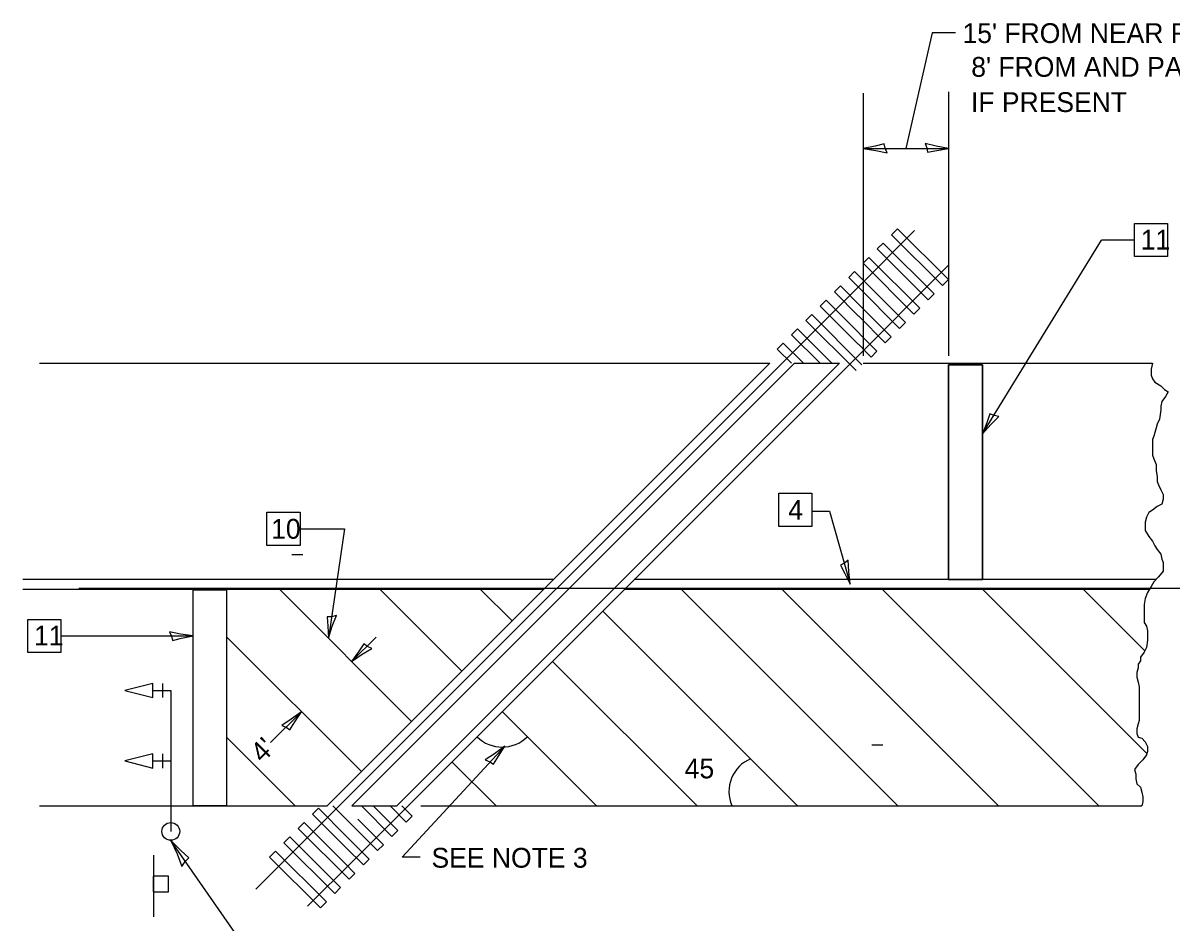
# Model space of a CAD drawing. Extents: x 100275 to 102995, y 95053 to 95493.
# Drawn here: x 102813.9 to 102931.9, y 95313.7 to 95406.1 of the extents above; entities that cross this region are included whole.
import ezdxf

# ---------------------------------------------------------------- set-up
doc = ezdxf.new("R2010")
doc.units = 0
for name, color, linetype in [('Design_PR_EOP', 7, 'Continuous'), ('Design_PR_PMK Solid Line', 7, 'Continuous'), ('Design_PR_Roadway Notes', 7, 'Continuous'), ('Level 13', 7, 'Continuous'), ('Level 38', 7, 'Continuous'), ('Level 46', 7, 'Continuous'), ('Level 9', 7, 'Continuous')]:
    doc.layers.add(name, color=color, linetype=linetype)

msp = doc.modelspace()

# ---------------------------------------------------------------- linework, layer by layer
at = {"layer": 'Design_PR_EOP'}
for p, q in [((102815.65, 95371.14), (102890.66, 95371.14)), ((102815.65, 95371.14), (102890.66, 95371.14)), ((102900.27, 95371.14), (102929.97, 95371.14)), ((102900.27, 95371.14), (102929.97, 95371.14)), ((102815.65, 95325.66), (102845.19, 95325.66)), ((102815.65, 95325.66), (102845.19, 95325.66)), ((102854.8, 95325.66), (102928.88, 95325.66)), ((102854.8, 95325.66), (102928.88, 95325.66))]:
    msp.add_line(p, q, dxfattribs=at)
at = {"layer": 'Design_PR_PMK Solid Line'}
for p, q in [((102868.44, 95348.91), (102813.94, 95348.91)), ((102868.44, 95348.91), (102813.94, 95348.91)), ((102930.32, 95348.91), (102876.73, 95348.91)), ((102930.32, 95348.91), (102876.73, 95348.91)), ((102867.42, 95347.89), (102813.94, 95347.89)), ((102867.42, 95347.89), (102813.94, 95347.89)), ((102840.32, 95347.89), (102853.87, 95334.34)), ((102840.32, 95347.89), (102853.87, 95334.34)), ((102850.64, 95347.89), (102859.03, 95339.5)), ((102850.64, 95347.89), (102859.03, 95339.5)), ((102860.96, 95347.89), (102864.19, 95344.66)), ((102860.96, 95347.89), (102864.19, 95344.66)), ((102929.67, 95347.89), (102875.71, 95347.89)), ((102929.67, 95347.89), (102875.71, 95347.89)), ((102881.6, 95347.89), (102903.83, 95325.66)), ((102881.6, 95347.89), (102903.83, 95325.66)), ((102891.92, 95347.89), (102914.15, 95325.66)), ((102891.92, 95347.89), (102914.15, 95325.66)), ((102902.24, 95347.89), (102924.47, 95325.66)), ((102902.24, 95347.89), (102924.47, 95325.66)), ((102912.56, 95347.89), (102929.41, 95331.04)), ((102912.56, 95347.89), (102929.41, 95331.04)), ((102922.88, 95347.89), (102929.19, 95341.59)), ((102922.88, 95347.89), (102929.19, 95341.59)), ((102873.5, 95345.67), (102893.51, 95325.66)), ((102873.5, 95345.67), (102893.51, 95325.66)), ((102834.86, 95343.03), (102848.71, 95329.18)), ((102834.86, 95343.03), (102848.71, 95329.18)), ((102868.34, 95340.51), (102883.19, 95325.66)), ((102868.34, 95340.51), (102883.19, 95325.66)), ((102863.17, 95335.35), (102872.87, 95325.66)), ((102863.17, 95335.35), (102872.87, 95325.66)), ((102834.86, 95332.71), (102841.9, 95325.66)), ((102834.86, 95332.71), (102841.9, 95325.66)), ((102858.01, 95330.19), (102862.55, 95325.66)), ((102858.01, 95330.19), (102862.55, 95325.66))]:
    msp.add_line(p, q, dxfattribs=at)
for points in [[(102909.03, 95370.99), (102912.5, 95370.99), (102912.5, 95348.91), (102909.03, 95348.91)], [(102909.03, 95348.91), (102912.5, 95348.91), (102912.5, 95370.99), (102909.03, 95370.99)], [(102909.03, 95370.99), (102912.5, 95370.99), (102912.5, 95348.91), (102909.03, 95348.91)], [(102909.03, 95348.91), (102912.5, 95348.91), (102912.5, 95370.99), (102909.03, 95370.99)], [(102831.43, 95347.85), (102834.86, 95347.85), (102834.86, 95325.65), (102831.43, 95325.65)], [(102831.43, 95347.85), (102834.86, 95347.85), (102834.86, 95325.65), (102831.43, 95325.65)]]:
    msp.add_lwpolyline(points, close=True, dxfattribs=at)
msp.add_lwpolyline([(102929.97, 95371.14), (102929.85, 95370.54), (102929.85, 95369.92), (102929.97, 95369.55), (102930.22, 95369.19), (102930.83, 95368.82), (102931.2, 95368.45), (102931.57, 95368.2), (102931.32, 95367.71), (102930.95, 95367.22), (102930.83, 95366.73), (102930.83, 95366.36), (102930.71, 95365.38), (102930.46, 95364.89), (102930.34, 95364.52), (102930.22, 95364.03), (102930.1, 95363.66), (102929.97, 95363.29), (102929.97, 95362.93), (102929.97, 95362.56), (102929.97, 95362.19), (102929.97, 95361.7), (102930.1, 95361.33), (102930.34, 95360.72), (102930.34, 95360.1), (102930.46, 95359.49), (102930.46, 95359), (102930.59, 95358.63), (102930.83, 95358.14), (102931.08, 95357.65), (102931.08, 95357.16), (102930.95, 95356.67), (102930.46, 95356.42), (102929.97, 95356.05), (102929.6, 95355.81), (102929.36, 95355.31), (102929.24, 95354.82), (102929.24, 95354.46), (102929.24, 95353.96), (102929.6, 95353.35), (102929.97, 95352.86), (102930.22, 95352.37), (102930.46, 95352), (102930.83, 95351.51), (102930.95, 95351.02), (102931.08, 95350.65), (102931.08, 95350.28), (102931.08, 95349.79), (102930.59, 95349.18), (102930.1, 95348.69), (102929.85, 95348.2), (102929.48, 95347.58), (102929.24, 95346.97), (102929.11, 95346.35), (102929.11, 95345.99), (102929.11, 95345.49), (102929.11, 95345.13), (102929.11, 95344.51), (102929.36, 95344.14), (102929.48, 95343.65), (102929.48, 95343.16), (102929.48, 95342.67), (102929.36, 95341.94), (102929.11, 95341.44), (102928.75, 95340.95), (102928.75, 95340.58), (102928.5, 95340.22), (102928.5, 95339.85), (102928.38, 95339.36), (102928.38, 95338.87), (102928.5, 95338.38), (102928.62, 95337.88), (102928.62, 95337.52), (102928.62, 95337.02), (102928.62, 95336.41), (102928.62, 95335.8), (102928.62, 95335.43), (102928.62, 95334.94), (102928.62, 95334.45), (102928.5, 95334.08), (102928.38, 95333.59), (102928.38, 95333.1), (102928.5, 95332.73), (102928.87, 95332.61), (102929.24, 95332.24), (102929.48, 95331.75), (102929.48, 95331.26), (102929.36, 95330.89), (102928.99, 95330.4), (102928.5, 95329.91), (102928.13, 95329.41), (102928.25, 95328.92), (102928.25, 95328.43), (102928.38, 95327.94), (102928.75, 95327.57), (102928.87, 95327.08), (102928.99, 95326.59), (102928.99, 95326.1), (102928.88, 95325.66)], dxfattribs=at)
msp.add_lwpolyline([(102929.97, 95371.14), (102929.85, 95370.54), (102929.85, 95369.92), (102929.97, 95369.55), (102930.22, 95369.19), (102930.83, 95368.82), (102931.2, 95368.45), (102931.57, 95368.2), (102931.32, 95367.71), (102930.95, 95367.22), (102930.83, 95366.73), (102930.83, 95366.36), (102930.71, 95365.38), (102930.46, 95364.89), (102930.34, 95364.52), (102930.22, 95364.03), (102930.1, 95363.66), (102929.97, 95363.29), (102929.97, 95362.93), (102929.97, 95362.56), (102929.97, 95362.19), (102929.97, 95361.7), (102930.1, 95361.33), (102930.34, 95360.72), (102930.34, 95360.1), (102930.46, 95359.49), (102930.46, 95359), (102930.59, 95358.63), (102930.83, 95358.14), (102931.08, 95357.65), (102931.08, 95357.16), (102930.95, 95356.67), (102930.46, 95356.42), (102929.97, 95356.05), (102929.6, 95355.81), (102929.36, 95355.31), (102929.24, 95354.82), (102929.24, 95354.46), (102929.24, 95353.96), (102929.6, 95353.35), (102929.97, 95352.86), (102930.22, 95352.37), (102930.46, 95352), (102930.83, 95351.51), (102930.95, 95351.02), (102931.08, 95350.65), (102931.08, 95350.28), (102931.08, 95349.79), (102930.59, 95349.18), (102930.1, 95348.69), (102929.85, 95348.2), (102929.48, 95347.58), (102929.24, 95346.97), (102929.11, 95346.35), (102929.11, 95345.99), (102929.11, 95345.49), (102929.11, 95345.13), (102929.11, 95344.51), (102929.36, 95344.14), (102929.48, 95343.65), (102929.48, 95343.16), (102929.48, 95342.67), (102929.36, 95341.94), (102929.11, 95341.44), (102928.75, 95340.95), (102928.75, 95340.58), (102928.5, 95340.22), (102928.5, 95339.85), (102928.38, 95339.36), (102928.38, 95338.87), (102928.5, 95338.38), (102928.62, 95337.88), (102928.62, 95337.52), (102928.62, 95337.02), (102928.62, 95336.41), (102928.62, 95335.8), (102928.62, 95335.43), (102928.62, 95334.94), (102928.62, 95334.45), (102928.5, 95334.08), (102928.38, 95333.59), (102928.38, 95333.1), (102928.5, 95332.73), (102928.87, 95332.61), (102929.24, 95332.24), (102929.48, 95331.75), (102929.48, 95331.26), (102929.36, 95330.89), (102928.99, 95330.4), (102928.5, 95329.91), (102928.13, 95329.41), (102928.25, 95328.92), (102928.25, 95328.43), (102928.38, 95327.94), (102928.75, 95327.57), (102928.87, 95327.08), (102928.99, 95326.59), (102928.99, 95326.1), (102928.88, 95325.66)], dxfattribs=at)
at = {"layer": 'Design_PR_Roadway Notes'}
for p, q in [((102907.34, 95405.09), (102904.65, 95393.21)), ((102907.34, 95405.09), (102904.65, 95393.21)), ((102909.74, 95405.09), (102907.34, 95405.09)), ((102909.74, 95405.09), (102907.34, 95405.09)), ((102909.03, 95399.03), (102909.03, 95371.91)), ((102909.03, 95399.03), (102909.03, 95371.91)), ((102900.27, 95398.9), (102900.27, 95371.91)), ((102900.27, 95398.9), (102900.27, 95371.91)), ((102900.27, 95393.21), (102909.03, 95393.21)), ((102900.27, 95393.21), (102909.03, 95393.21)), ((102912.5, 95363.89), (102924.73, 95383.8)), ((102912.5, 95363.89), (102924.73, 95383.8)), ((102928.13, 95383.8), (102924.73, 95383.8)), ((102928.13, 95383.8), (102924.73, 95383.8)), ((102895.05, 95355.94), (102896.81, 95355.94)), ((102895.05, 95355.94), (102896.81, 95355.94)), ((102896.81, 95355.94), (102898.91, 95348.44)), ((102896.81, 95355.94), (102898.91, 95348.44)), ((102842.41, 95354.13), (102846.99, 95354.13)), ((102842.41, 95354.13), (102846.99, 95354.13)), ((102846.99, 95354.13), (102845.32, 95342.89)), ((102846.99, 95354.13), (102845.32, 95342.89)), ((102817.84, 95343.13), (102831.43, 95343.13)), ((102817.84, 95343.13), (102831.43, 95343.13)), ((102847.71, 95340.5), (102850.22, 95343)), ((102847.71, 95340.5), (102850.22, 95343)), ((102839.37, 95332.16), (102842.55, 95335.34)), ((102839.37, 95332.16), (102842.55, 95335.34)), ((102863.46, 95331.79), (102852.89, 95320.39)), ((102863.46, 95331.79), (102852.89, 95320.39)), ((102840.01, 95306.51), (102829.13, 95322.12)), ((102840.01, 95306.51), (102829.13, 95322.12)), ((102854.75, 95320.39), (102852.89, 95320.39)), ((102854.75, 95320.39), (102852.89, 95320.39))]:
    msp.add_line(p, q, dxfattribs=at)
for points in [[(102902.71, 95392.77), (102902.5, 95393.23), (102902.41, 95393.68), (102901.48, 95393.45), (102900.27, 95393.21), (102901.57, 95393.01)], [(102902.71, 95392.77), (102902.5, 95393.23), (102902.41, 95393.68), (102901.48, 95393.45), (102900.27, 95393.21), (102901.57, 95393.01)], [(102906.61, 95393.72), (102906.81, 95393.26), (102906.88, 95392.81), (102907.82, 95393), (102909.03, 95393.21), (102907.74, 95393.45)], [(102906.61, 95393.72), (102906.81, 95393.26), (102906.88, 95392.81), (102907.82, 95393), (102909.03, 95393.21), (102907.74, 95393.45)], [(102928.13, 95382.11), (102928.13, 95385.5), (102931.53, 95385.5), (102931.53, 95382.11)], [(102928.13, 95382.11), (102928.13, 95385.5), (102931.53, 95385.5), (102931.53, 95382.11)], [(102914.2, 95365.68), (102913.7, 95365.76), (102913.28, 95365.93), (102912.96, 95365.03), (102912.5, 95363.89), (102913.38, 95364.86)], [(102914.2, 95365.68), (102913.7, 95365.76), (102913.28, 95365.93), (102912.96, 95365.03), (102912.5, 95363.89), (102913.38, 95364.86)], [(102891.58, 95354.38), (102891.58, 95357.78), (102894.97, 95357.78), (102894.97, 95354.38)], [(102891.58, 95354.38), (102891.58, 95357.78), (102894.97, 95357.78), (102894.97, 95354.38)], [(102839.01, 95352.43), (102839.01, 95355.83), (102842.41, 95355.83), (102842.41, 95352.43)], [(102839.01, 95352.43), (102839.01, 95355.83), (102842.41, 95355.83), (102842.41, 95352.43)], [(102898.72, 95350.91), (102898.33, 95350.59), (102897.92, 95350.4), (102898.37, 95349.55), (102898.91, 95348.44), (102898.78, 95349.75)], [(102898.72, 95350.91), (102898.33, 95350.59), (102897.92, 95350.4), (102898.37, 95349.55), (102898.91, 95348.44), (102898.78, 95349.75)], [(102814.44, 95341.43), (102814.44, 95344.82), (102817.84, 95344.82), (102817.84, 95341.43)], [(102814.44, 95341.43), (102814.44, 95344.82), (102817.84, 95344.82), (102817.84, 95341.43)], [(102846.14, 95345.22), (102845.65, 95345.09), (102845.2, 95345.07), (102845.27, 95344.12), (102845.32, 95342.89), (102845.72, 95344.14)], [(102846.14, 95345.22), (102845.65, 95345.09), (102845.2, 95345.07), (102845.27, 95344.12), (102845.32, 95342.89), (102845.72, 95344.14)], [(102829, 95343.55), (102829.21, 95343.09), (102829.3, 95342.65), (102830.23, 95342.88), (102831.43, 95343.13), (102830.13, 95343.32)], [(102829, 95343.55), (102829.21, 95343.09), (102829.3, 95342.65), (102830.23, 95342.88), (102831.43, 95343.13), (102830.13, 95343.32)], [(102849.79, 95341.84), (102849.32, 95342.03), (102848.95, 95342.3), (102848.42, 95341.5), (102847.71, 95340.5), (102848.79, 95341.24)], [(102849.79, 95341.84), (102849.32, 95342.03), (102848.95, 95342.3), (102848.42, 95341.5), (102847.71, 95340.5), (102848.79, 95341.24)], [(102840.52, 95333.92), (102840.99, 95333.75), (102841.37, 95333.49), (102841.87, 95334.31), (102842.55, 95335.34), (102841.49, 95334.56)], [(102840.52, 95333.92), (102840.99, 95333.75), (102841.37, 95333.49), (102841.87, 95334.31), (102842.55, 95335.34), (102841.49, 95334.56)], [(102861.43, 95330.38), (102861.9, 95330.2), (102862.28, 95329.95), (102862.78, 95330.77), (102863.46, 95331.79), (102862.4, 95331.01)], [(102861.43, 95330.38), (102861.9, 95330.2), (102862.28, 95329.95), (102862.78, 95330.77), (102863.46, 95331.79), (102862.4, 95331.01)], [(102830.27, 95319.44), (102830.59, 95319.95), (102830.97, 95320.32), (102830.15, 95321.09), (102829.13, 95322.12), (102829.77, 95320.72)], [(102830.27, 95319.44), (102830.59, 95319.95), (102830.97, 95320.32), (102830.15, 95321.09), (102829.13, 95322.12), (102829.77, 95320.72)]]:
    msp.add_lwpolyline(points, close=True, dxfattribs=at)
for centre, start, end in [((102863.17, 95335.35), 225.0016, 315), ((102863.17, 95335.35), 225.0016, 315), ((102890.12, 95327.14), 113.1361, 203.1361), ((102890.12, 95327.14), 113.1361, 203.1361)]:
    msp.add_arc(centre, 3.65, start, end, dxfattribs=at)
at = {"layer": 'Level 13'}
for p, q in [((102828.27, 95338.24), (102828.27, 95336.79)), ((102828.27, 95338.24), (102828.27, 95336.79)), ((102827.3, 95337.52), (102829.13, 95337.52)), ((102827.3, 95337.52), (102829.13, 95337.52)), ((102829.13, 95337.52), (102829.13, 95323.04)), ((102829.13, 95337.52), (102829.13, 95323.04)), ((102828.27, 95331), (102828.27, 95329.55)), ((102828.27, 95331), (102828.27, 95329.55)), ((102827.3, 95330.28), (102829.13, 95330.28)), ((102827.3, 95330.28), (102829.13, 95330.28))]:
    msp.add_line(p, q, dxfattribs=at)
for points in [[(102827.29, 95336.79), (102827.29, 95338.24), (102824.41, 95337.52)], [(102827.29, 95336.79), (102827.29, 95338.24), (102824.41, 95337.52)], [(102827.29, 95329.55), (102827.29, 95331), (102824.41, 95330.28)], [(102827.29, 95329.55), (102827.29, 95331), (102824.41, 95330.28)]]:
    msp.add_lwpolyline(points, close=True, dxfattribs=at)
msp.add_circle((102829.13, 95323.04), 0.914, dxfattribs=at)
msp.add_circle((102829.13, 95323.04), 0.914, dxfattribs=at)
at = {"layer": 'Level 38'}
for p, q in [((102905.54, 95384.78), (102899.74, 95378.97)), ((102905.54, 95384.78), (102899.74, 95378.97)), ((102909.07, 95381.25), (102898.75, 95370.92)), ((102909.07, 95381.25), (102898.75, 95370.92)), ((102899.74, 95378.97), (102837.88, 95317.12)), ((102899.74, 95378.97), (102837.88, 95317.12)), ((102845.19, 95325.66), (102890.66, 95371.14)), ((102845.19, 95325.66), (102890.66, 95371.14)), ((102847.73, 95325.66), (102893.2, 95371.14)), ((102847.73, 95325.66), (102893.2, 95371.14)), ((102898.75, 95370.92), (102847.92, 95320.1)), ((102898.75, 95370.92), (102847.92, 95320.1)), ((102852.36, 95325.66), (102897.83, 95371.14)), ((102852.36, 95325.66), (102897.83, 95371.14)), ((102893.2, 95371.14), (102897.83, 95371.14)), ((102893.2, 95371.14), (102897.83, 95371.14)), ((102847.73, 95325.66), (102852.36, 95325.66)), ((102847.73, 95325.66), (102852.36, 95325.66)), ((102847.92, 95320.1), (102843.18, 95315.36)), ((102847.92, 95320.1), (102843.18, 95315.36))]:
    msp.add_line(p, q, dxfattribs=at)
for points in [[(102908.41, 95379.12), (102909.01, 95379.73), (102903.78, 95384.95), (102903.18, 95384.35)], [(102908.41, 95379.12), (102909.01, 95379.73), (102903.78, 95384.95), (102903.18, 95384.35)], [(102906.94, 95377.66), (102907.54, 95378.26), (102902.32, 95383.49), (102901.71, 95382.88)], [(102906.94, 95377.66), (102907.54, 95378.26), (102902.32, 95383.49), (102901.71, 95382.88)], [(102905.47, 95376.19), (102906.07, 95376.79), (102900.85, 95382.02), (102900.24, 95381.41)], [(102905.47, 95376.19), (102906.07, 95376.79), (102900.85, 95382.02), (102900.24, 95381.41)], [(102845.98, 95316.65), (102846.58, 95317.26), (102841.35, 95322.48), (102840.75, 95321.87)], [(102845.98, 95316.65), (102846.58, 95317.26), (102841.35, 95322.48), (102840.75, 95321.87)], [(102844.51, 95315.18), (102845.11, 95315.79), (102839.88, 95321.01), (102839.28, 95320.4)], [(102844.51, 95315.18), (102845.11, 95315.79), (102839.88, 95321.01), (102839.28, 95320.4)]]:
    msp.add_lwpolyline(points, close=True, dxfattribs=at)
for points in [[(102899.74, 95378.98), (102904, 95374.72), (102904.61, 95375.32), (102899.38, 95380.55), (102898.78, 95379.94), (102899.74, 95378.98)], [(102899.74, 95378.98), (102904, 95374.72), (102904.61, 95375.32), (102899.38, 95380.55), (102898.78, 95379.94), (102899.74, 95378.98)], [(102900.03, 95376.97), (102897.91, 95379.08), (102897.31, 95378.47), (102899.79, 95375.98)], [(102900.03, 95376.97), (102897.91, 95379.08), (102897.31, 95378.47), (102899.79, 95375.98)], [(102899.91, 95374.15), (102896.44, 95377.61), (102895.84, 95377), (102899.75, 95373.09)], [(102899.91, 95374.15), (102896.44, 95377.61), (102895.84, 95377), (102899.75, 95373.09)], [(102899.8, 95375.99), (102902.53, 95373.25), (102903.14, 95373.86), (102899.79, 95377.2)], [(102899.8, 95375.99), (102902.53, 95373.25), (102903.14, 95373.86), (102899.79, 95377.2)], [(102900.13, 95370.99), (102894.97, 95376.14), (102894.37, 95375.54), (102899.52, 95370.39)], [(102900.13, 95370.99), (102894.97, 95376.14), (102894.37, 95375.54), (102899.52, 95370.39)], [(102897.04, 95371.14), (102893.5, 95374.67), (102892.9, 95374.07), (102895.84, 95371.14)], [(102897.04, 95371.14), (102893.5, 95374.67), (102892.9, 95374.07), (102895.84, 95371.14)], [(102894.11, 95371.14), (102892.04, 95373.21), (102891.43, 95372.6), (102892.89, 95371.14)], [(102894.11, 95371.14), (102892.04, 95373.21), (102891.43, 95372.6), (102892.89, 95371.14)], [(102899.76, 95373.09), (102901.07, 95371.78), (102901.67, 95372.39), (102899.91, 95374.14)], [(102899.76, 95373.09), (102901.07, 95371.78), (102901.67, 95372.39), (102899.91, 95374.14)], [(102847.15, 95322.56), (102844.29, 95325.42), (102843.69, 95324.81), (102847.14, 95321.36)], [(102847.15, 95322.56), (102844.29, 95325.42), (102843.69, 95324.81), (102847.14, 95321.36)], [(102845.78, 95325.66), (102847.03, 95324.41)], [(102845.78, 95325.66), (102847.03, 95324.41)], [(102848.71, 95325.66), (102851.85, 95322.52), (102852.46, 95323.13), (102849.92, 95325.66)], [(102848.71, 95325.66), (102851.85, 95322.52), (102852.46, 95323.13), (102849.92, 95325.66)], [(102851.65, 95325.66), (102853.32, 95323.99), (102853.92, 95324.6), (102852.86, 95325.66)], [(102851.65, 95325.66), (102853.32, 95323.99), (102853.92, 95324.6), (102852.86, 95325.66)], [(102846.97, 95319.81), (102842.82, 95323.95), (102842.22, 95323.34), (102847.45, 95318.12), (102848.05, 95318.73), (102846.96, 95319.8)], [(102846.97, 95319.81), (102842.82, 95323.95), (102842.22, 95323.34), (102847.45, 95318.12), (102848.05, 95318.73), (102846.96, 95319.8)], [(102847.03, 95324.41), (102850.38, 95321.06), (102850.99, 95321.66), (102848.36, 95324.29)], [(102847.03, 95324.41), (102850.38, 95321.06), (102850.99, 95321.66), (102848.36, 95324.29)], [(102847.14, 95321.36), (102848.91, 95319.59), (102849.52, 95320.19), (102847.16, 95322.56)], [(102847.14, 95321.36), (102848.91, 95319.59), (102849.52, 95320.19), (102847.16, 95322.56)]]:
    msp.add_lwpolyline(points, dxfattribs=at)
at = {"layer": 'Level 46'}
msp.add_line((102827.37, 95320.61), (102827.37, 95314.27), dxfattribs=at)
msp.add_line((102827.37, 95320.61), (102827.37, 95314.27), dxfattribs=at)
msp.add_lwpolyline([(102828.91, 95318.43), (102827.32, 95318.43), (102827.32, 95316.84), (102828.91, 95316.84)], close=True, dxfattribs=at)
msp.add_lwpolyline([(102828.91, 95318.43), (102827.32, 95318.43), (102827.32, 95316.84), (102828.91, 95316.84)], close=True, dxfattribs=at)
at = {"layer": 'Level 9'}
for p, q in [((102842.69, 95351.46), (102841.56, 95351.46)), ((102842.69, 95351.46), (102841.56, 95351.46)), ((102819.68, 95348.02), (102932.84, 95348.02)), ((102819.68, 95348.02), (102932.84, 95348.02)), ((102901.13, 95331.94), (102902.26, 95331.94)), ((102901.13, 95331.94), (102902.26, 95331.94))]:
    msp.add_line(p, q, dxfattribs=at)

# ---------------------------------------------------------------- texts
at = {"layer": 'Design_PR_Roadway Notes'}
for s, height, p in [("15' FROM NEAR RAIL", 2.0359, (102910.46, 95404.04)), ("15' FROM NEAR RAIL", 2.0359, (102910.46, 95404.04)), ("8' FROM AND PARALLEL TO GATE", 2.0359, (102911.36, 95400.57)), ("8' FROM AND PARALLEL TO GATE", 2.0359, (102911.36, 95400.57)), ('IF PRESENT', 2.036, (102911.33, 95396.95)), ('IF PRESENT', 2.036, (102911.33, 95396.95)), ('11', 2.035, (102928.77, 95382.82)), ('11', 2.035, (102928.77, 95382.82)), ('4', 2.04, (102892.56, 95355.06)), ('4', 2.04, (102892.56, 95355.06)), ('10', 2.035, (102839.44, 95353.11)), ('10', 2.035, (102839.44, 95353.11)), ('11', 2.035, (102815.08, 95342.14)), ('11', 2.035, (102815.08, 95342.14)), ('45', 2.036, (102881.92, 95328.49)), ('45', 2.036, (102881.92, 95328.49)), ('SEE NOTE 3', 2.036, (102855.91, 95319.31)), ('SEE NOTE 3', 2.036, (102855.91, 95319.31))]:
    msp.add_text(s, height=height, dxfattribs=at).set_placement(p)
msp.add_text("4'", height=2.036, rotation=45, dxfattribs=at).set_placement((102838.55, 95329.99))
msp.add_text("4'", height=2.036, rotation=45, dxfattribs=at).set_placement((102838.55, 95329.99))

doc.saveas('drawing.dxf')
